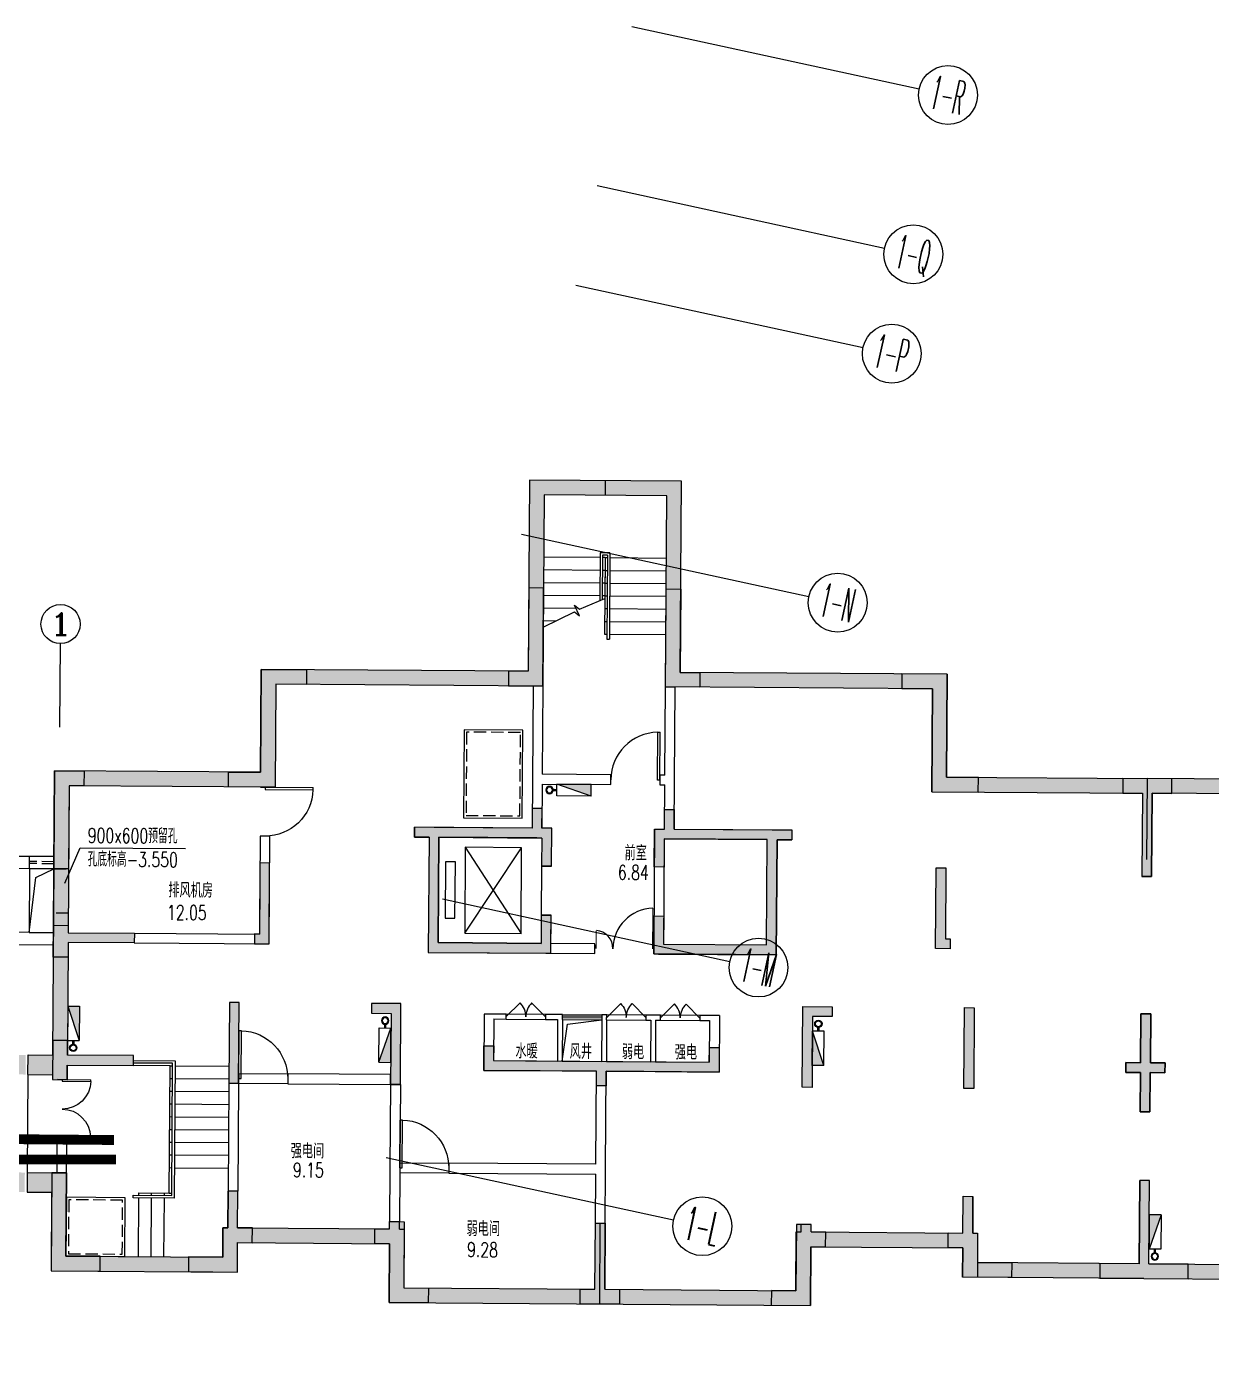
# Model space of a CAD drawing. Extents: x 791398 to 2325386, y -987887 to -518217.
# Drawn here: x 1660049 to 1684233, y -775557 to -748598 of the extents above; entities that cross this region are included whole.
import ezdxf
from ezdxf.enums import TextEntityAlignment as Align

# ---------------------------------------------------------------- set-up
doc = ezdxf.new("R2010")
doc.units = 0
doc.header["$LTSCALE"] = 1000
doc.header["$MEASUREMENT"] = 0
for name, pattern in [('BORDER', [1.75, 0.5, -0.25, 0.5, -0.25, 0, -0.25]), ('DASH', [0.35, 0.25, -0.1]), ('DASHEDX2', [1.5, 1, -0.5])]:
    doc.linetypes.add(name, pattern=pattern)
for name, color, linetype in [('AXIS', 3, 'Continuous'), ('AXIS_TEXT', 7, 'Continuous'), ('JPS-X', 1, 'BORDER'), ('JPS-XHS', 7, 'Continuous'), ('LVTRY', 6, 'Continuous'), ('PUB_DIM', 3, 'Continuous'), ('solid', 253, 'Continuous'), ('SPACE', 7, 'Continuous'), ('STAIR', 9, 'Continuous'), ('TEXT', 7, 'Continuous'), ('WALL', 8, 'Continuous'), ('wall-jg', 1, 'Continuous'), ('WINDOW', 8, 'Continuous')]:
    doc.layers.add(name, color=color, linetype=linetype)
doc.layers.add('RD-line', color=2, linetype='Continuous', lineweight=0)
doc.styles.add('_TCH_AXIS', font='COMPLEX', dxfattribs={"bigfont": 'GBCBIG'})
doc.styles.add('_TCH_SPACE', font='SIMPLEX', dxfattribs={"bigfont": 'GBCBIG'})
doc.styles.add('COMPLEX', font='COMPLEX')
doc.styles.add('TEXT', font='tjromans.shx', dxfattribs={"width": 0.8, "height": 400, "bigfont": 'tjhztxt.shx'})

# ---------------------------------------------------------------- blocks, each defined once
blk = doc.blocks.new('FF')
at = {"linetype": 'Continuous'}
for radius in [75, 60]:
    blk.add_circle((0, 0), radius, dxfattribs=at)
blk = doc.blocks.new('DXHS')
at = {"layer": 'JPS-XHS'}
blk.add_hatch(color=256, dxfattribs=at).paths.add_polyline_path([(-350, 240), (-350, 0), (350, 0)])
at = {"layer": 'JPS-XHS', "linetype": 'Continuous'}
for p, q in [((-350, 240), (-350, 0)), ((-350, 240), (350, 240)), ((-350, 0), (350, 0)), ((350, 240), (350, 0))]:
    blk.add_line(p, q, dxfattribs=at)
at = {"layer": 'JPS-XHS'}
blk.add_line((-350, 240), (350, 0), dxfattribs=at)
blk = doc.blocks.new('_AXISO')
blk.add_circle((0, 0), 0.5)
at = {"layer": 'AXIS_TEXT', "style": 'COMPLEX', "width": 1.041667}
blk.add_attdef('A', text='', height=0.56, dxfattribs=at).set_placement((-0.25, -0.28), (0.25, -0.28), align=Align.FIT)
blk = doc.blocks.new('$DorLib2D$00000001')
for p, q in [((0.45, 0.975), (0.5, 0.975)), ((0.45, 0), (0.45, 0.975)), ((0.5, 0), (0.5, 0.975)), ((0.5, 0), (0.45, 0))]:
    blk.add_line(p, q)
at = {"lineweight": 13}
blk.add_arc((0.475, 0), 0.975, 91.4693, 180, dxfattribs=at)
blk = doc.blocks.new('$DorLib2D$00000116')
at = {"color": 0}
for p, q in [((-0.5, 0), (-0.146, 0.354)), ((0.5, 0), (0.146, 0.354))]:
    blk.add_line(p, q, dxfattribs=at)
for centre, start, end in [((-0.5, 0), 0, 45), ((0.5, 0), 135, 180)]:
    blk.add_arc(centre, 0.5, start, end, dxfattribs=at)
blk = doc.blocks.new('$WINLIB2D$00000001')
for p, q in [((-0.5, 0.5), (0.5, 0.5)), ((-0.5, 0.5), (-0.5, -0.5)), ((0.5, -0.5), (0.5, 0.5)), ((0.5, 0.167), (-0.5, 0.167)), ((0.5, -0.167), (-0.5, -0.167)), ((-0.5, -0.5), (0.5, -0.5))]:
    blk.add_line(p, q)
blk = doc.blocks.new('$DorLib2D$00000025')
at = {"const_width": 0.02}
for points in [[(0.481, -0.001), (0.481, 0.691)], [(-0.481, 0.001), (-0.481, 0.308)]]:
    blk.add_lwpolyline(points, dxfattribs=at)
at = {"lineweight": 13}
for centre, radius, start, end in [((0.505, -0.002), 0.699, 91.9397, 179.7238), ((-0.501, 0.003), 0.307, 359.7899, 85.7508)]:
    blk.add_arc(centre, radius, start, end, dxfattribs=at)
blk = doc.blocks.new('$DorLib2D$00000002')
for p, q in [((-0.5, 0), (-0.5, 0.4875)), ((-0.475, 0.4875), (-0.5, 0.4875)), ((-0.475, 0), (-0.475, 0.4875)), ((0.475, 0), (0.475, 0.4875)), ((0.475, 0.4875), (0.5, 0.4875)), ((0.5, 0), (0.5, 0.4875)), ((-0.5, 0), (-0.475, 0)), ((0.5, 0), (0.475, 0))]:
    blk.add_line(p, q)
at = {"lineweight": 13}
for centre, start, end in [((-0.4875, 0), 0, 88.53072), ((0.4875, 0), 91.46928, 180)]:
    blk.add_arc(centre, 0.4875, start, end, dxfattribs=at)

msp = doc.modelspace()

# ---------------------------------------------------------------- hatches: boundary and pattern name
at = {"layer": 'solid'}
h = msp.add_hatch(color=256, dxfattribs=at)
h.paths.add_polyline_path([(1664173, -764114), (1664175, -763814), (1661225, -763793), (1661223, -764093)])
h.paths.add_polyline_path([(1669887, -762054), (1669889, -761754), (1665765, -761725), (1665762, -762025)])
h.paths.add_polyline_path([(1670317, -757857), (1670301, -760057), (1670601, -760059), (1670615, -758159), (1671865, -758168), (1671867, -757868)])
h = msp.add_hatch(color=256, dxfattribs=at)
h.paths.add_polyline_path([(1673115, -758177), (1673101, -760076), (1673401, -760079), (1673417, -757879), (1671867, -757868), (1671865, -758168)])
h.paths.add_polyline_path([(1673789, -761781), (1673787, -762081), (1677912, -762110), (1677914, -761810)])
h.paths.add_polyline_path([(1682422, -764242), (1682424, -763942), (1679474, -763921), (1679472, -764221)])
h = msp.add_hatch(color=256, dxfattribs=at)
h.paths.add_polyline_path([(1683424, -763949), (1683422, -764249), (1686372, -764270), (1686374, -763970)])
h.paths.add_polyline_path([(1692087, -762210), (1692089, -761910), (1687964, -761881), (1687962, -762181)])
h.paths.add_polyline_path([(1694064, -758324), (1694066, -758024), (1692516, -758013), (1692501, -760213), (1692801, -760215), (1692814, -758315)])
for points in [[(1669889, -761754), (1669887, -762054), (1670587, -762059), (1670600, -760259), (1670601, -760059), (1670301, -760057), (1670289, -761757)], [(1673789, -761781), (1673787, -762081), (1673087, -762076), (1673100, -760276), (1673101, -760076), (1673401, -760079), (1673389, -761779)], [(1664175, -763814), (1664825, -763818), (1664840, -761718), (1665765, -761725), (1665762, -762025), (1665137, -762020), (1665123, -764120), (1664173, -764114)], [(1679474, -763921), (1678824, -763917), (1678839, -761817), (1677914, -761810), (1677912, -762110), (1678537, -762115), (1678522, -764215), (1679472, -764221)], [(1661223, -764093), (1660923, -764091), (1660911, -765791), (1660611, -765789), (1660625, -763789), (1661225, -763793)], [(1682422, -764242), (1682822, -764245), (1682810, -765945), (1683010, -765946), (1683022, -764247), (1683422, -764249), (1683424, -763949), (1682424, -763942)], [(1665000, -767320), (1665012, -765670), (1664812, -765668), (1664802, -767118), (1664702, -767117), (1664700, -767317)], [(1678900, -767418), (1678901, -767218), (1678801, -767217), (1678811, -765767), (1678611, -765765), (1678600, -767415)], [(1660898, -767591), (1660598, -767589), (1660603, -766939), (1660903, -766941), (1660902, -767091), (1662252, -767100), (1662250, -767300), (1660900, -767291)], [(1664392, -768515), (1664192, -768514), (1664180, -770164), (1664380, -770165)], [(1667692, -768539), (1667092, -768534), (1667090, -768734), (1667490, -768737), (1667480, -770187), (1667680, -770189)], [(1676490, -768801), (1676491, -768601), (1675891, -768596), (1675880, -770246), (1676080, -770248), (1676090, -768798)], [(1679180, -770270), (1679380, -770271), (1679391, -768621), (1679191, -768620)], [(1682990, -768746), (1682790, -768745), (1682783, -769745), (1682483, -769743), (1682482, -769943), (1682782, -769945), (1682776, -770745), (1682976, -770746), (1682982, -769946), (1683282, -769948), (1683283, -769748), (1682983, -769746)], [(1682983, -769746), (1682988, -769046), (1682788, -769045), (1682783, -769745), (1682483, -769743), (1682482, -769943), (1682782, -769945), (1682777, -770695), (1682977, -770696), (1682982, -769946), (1683282, -769948), (1683283, -769748)], [(1660580, -770089), (1660880, -770091), (1660883, -769791), (1662233, -769800), (1662234, -769600), (1660884, -769591), (1660886, -769291), (1660586, -769289)], [(1669583, -769702), (1669586, -769402), (1669386, -769401), (1669382, -769901), (1671682, -769917), (1671680, -770217), (1671880, -770218), (1671882, -769918), (1674182, -769934), (1674185, -769434), (1673985, -769433), (1673983, -769733)], [(1661555, -773695), (1660855, -773691), (1660867, -771991), (1660567, -771988), (1660553, -773988), (1661553, -773995)], [(1664357, -773415), (1664657, -773417), (1664659, -773117), (1664359, -773115), (1664365, -772365), (1664165, -772364), (1664159, -773114), (1664059, -773113), (1664055, -773713), (1663355, -773708), (1663353, -774008), (1664353, -774015)], [(1681952, -774139), (1683752, -774152), (1683755, -773852), (1682955, -773846), (1682967, -772146), (1682767, -772145), (1682755, -773845), (1681955, -773839)], [(1679157, -773519), (1678857, -773517), (1678859, -773217), (1679159, -773220), (1679164, -772470), (1679364, -772471), (1679359, -773221), (1679459, -773222), (1679455, -773822), (1680155, -773827), (1680153, -774127), (1679153, -774119)], [(1667457, -773437), (1667157, -773435), (1667159, -773135), (1667459, -773137), (1667460, -772987), (1667760, -772989), (1667751, -774339), (1668251, -774343), (1668249, -774643), (1667449, -774637)], [(1671351, -774365), (1671651, -774367), (1671660, -773017), (1671860, -773018), (1671851, -774368), (1672151, -774370), (1672148, -774670), (1671348, -774665)], [(1675760, -773046), (1675751, -774396), (1675251, -774392), (1675248, -774692), (1676048, -774698), (1676057, -773498), (1676357, -773500), (1676359, -773200), (1676059, -773198), (1676060, -773048)]]:
    msp.add_hatch(color=256, dxfattribs=at).paths.add_polyline_path(points)
h = msp.add_hatch(color=256, dxfattribs=at)
h.paths.add_polyline_path([(1670565, -765159), (1670561, -765734), (1670761, -765735), (1670767, -764960), (1670567, -764959), (1670570, -764559), (1670370, -764557), (1670367, -764957), (1667967, -764940), (1667966, -765140), (1668266, -765143), (1668249, -767492), (1670749, -767510), (1670754, -766735), (1670554, -766734), (1670550, -767309), (1668450, -767294), (1668466, -765144)])
h.paths.add_polyline_path([(1673267, -764978), (1673270, -764578), (1673070, -764576), (1673067, -764976), (1672867, -764975), (1672861, -765750), (1673061, -765751), (1673065, -765176), (1675165, -765191), (1675150, -767341), (1673050, -767326), (1673054, -766751), (1672854, -766750), (1672849, -767525), (1675349, -767543), (1675365, -765193), (1675665, -765195), (1675667, -764995)])
h = msp.add_hatch(color=256, dxfattribs=at)
h.paths.add_polyline_path([(1660586, -769289), (1660886, -769291), (1660898, -767591), (1660598, -767589)])
h.paths.add_polyline_path([(1660603, -766939), (1660903, -766941), (1660911, -765791), (1660611, -765789)])
h = msp.add_hatch(color=256, dxfattribs=at)
h.paths.add_polyline_path([(1660014, -772385), (1660017, -771985), (1659344, -771980), (1659341, -772380)])
h.paths.add_polyline_path([(1660064, -772385), (1660564, -772388), (1660567, -771988), (1660067, -771985)])
h.paths.add_polyline_path([(1660084, -769585), (1660081, -769985), (1660581, -769989), (1660584, -769589)])
h.paths.add_polyline_path([(1659361, -769580), (1659358, -769980), (1660031, -769985), (1660034, -769585)])
h = msp.add_hatch(color=256, dxfattribs=at)
h.paths.add_polyline_path([(1663353, -774008), (1663355, -773708), (1661555, -773695), (1661553, -773995)])
h.paths.add_polyline_path([(1667157, -773435), (1667159, -773135), (1664659, -773117), (1664657, -773417)])
h.paths.add_polyline_path([(1668251, -774343), (1668249, -774643), (1671348, -774665), (1671351, -774365)])
h = msp.add_hatch(color=256, dxfattribs=at)
h.paths.add_polyline_path([(1675248, -774692), (1675251, -774392), (1672151, -774370), (1672148, -774670)])
h.paths.add_polyline_path([(1676359, -773200), (1676357, -773500), (1678857, -773517), (1678859, -773217)])
h.paths.add_polyline_path([(1680155, -773827), (1680153, -774127), (1681952, -774139), (1681955, -773839)])
h = msp.add_hatch(color=256, dxfattribs=at)
h.paths.add_polyline_path([(1685552, -774165), (1685554, -773865), (1683755, -773852), (1683752, -774152)])
h.paths.add_polyline_path([(1689357, -773591), (1689359, -773291), (1686859, -773274), (1686857, -773574)])
h.paths.add_polyline_path([(1693548, -774821), (1693550, -774521), (1690450, -774499), (1690448, -774799)])

# ---------------------------------------------------------------- linework, layer by layer
at = {"layer": 'AXIS'}
for p, q in [((1672403, -748598), (1678266, -749870)), ((1671697, -751847), (1677561, -753120)), ((1671257, -753875), (1677121, -755148)), ((1670154, -758957), (1676017, -760230)), ((1660731, -762900), (1660743, -761193)), ((1668537, -766403), (1674401, -767676)), ((1667392, -771680), (1673255, -772953))]:
    msp.add_line(p, q, dxfattribs=at)
at = {"layer": 'JPS-X', "const_width": 50}
for points in [[(1670797, -764180), (1670872, -764181)], [(1667369, -768961), (1667368, -769036)], [(1676208, -769024), (1676208, -769099)], [(1661006, -769366), (1661006, -769291)], [(1683076, -773622), (1683077, -773547)]]:
    msp.add_lwpolyline(points, dxfattribs=at)
at = {"layer": 'LVTRY'}
msp.add_lwpolyline([(1670983, -769712), (1671087, -768956), (1671789, -768867)], dxfattribs=at)
at = {"layer": 'PUB_DIM'}
msp.add_lwpolyline([(1660836, -766077), (1661148, -765356), (1663298, -765371)], dxfattribs=at)
at = {"layer": 'RD-line', "linetype": 'DASHEDX2', "const_width": 200}
msp.add_lwpolyline([(1595304, -767022), (1634379, -775438), (1636291, -766833), (1658456, -771719), (1661878, -771719)], dxfattribs=at)
at = {"layer": 'RD-line', "color": 2, "const_width": 200}
msp.add_lwpolyline([(1658546, -771294), (1661836, -771322)], dxfattribs=at)
at = {"layer": 'solid'}
for p, q in [((1671865, -758168), (1671867, -757868)), ((1682913, -765596), (1682924, -763946)), ((1671748, -774667), (1671760, -773017)), ((1679455, -773822), (1679453, -774122))]:
    msp.add_line(p, q, dxfattribs=at)
at = {"layer": 'STAIR'}
for p, q in [((1671756, -759437), (1670606, -759429)), ((1671757, -759337), (1671750, -760315)), ((1671957, -759338), (1671757, -759337)), ((1671806, -759387), (1671800, -760293)), ((1671906, -759388), (1671806, -759387)), ((1671856, -759438), (1671806, -759437)), ((1671856, -759438), (1671845, -760998)), ((1671856, -759438), (1671850, -760271)), ((1671856, -759438), (1671906, -759438)), ((1671906, -759388), (1671894, -761098)), ((1671957, -759338), (1671944, -761098)), ((1671956, -759438), (1673106, -759447)), ((1671754, -759697), (1670604, -759689)), ((1671854, -759698), (1671804, -759697)), ((1671854, -759698), (1671904, -759698)), ((1671954, -759698), (1673104, -759707)), ((1671752, -759957), (1670602, -759949)), ((1671852, -759958), (1671802, -759957)), ((1671852, -759958), (1671902, -759958)), ((1671952, -759958), (1673102, -759966)), ((1671750, -760217), (1670600, -760209)), ((1671850, -760218), (1671800, -760217)), ((1671850, -760218), (1671900, -760218)), ((1671950, -760218), (1673100, -760226)), ((1671262, -760474), (1670599, -760469)), ((1671232, -760410), (1671338, -760492)), ((1671336, -760627), (1671232, -760410)), ((1671338, -760492), (1671850, -760271)), ((1671848, -760478), (1671898, -760478)), ((1671948, -760478), (1673098, -760486)), ((1670596, -760855), (1671230, -760545)), ((1670850, -760731), (1670597, -760729)), ((1671230, -760545), (1671336, -760627)), ((1671847, -760738), (1671897, -760738)), ((1671947, -760738), (1673097, -760746)), ((1671845, -760998), (1671895, -760998)), ((1671945, -760998), (1673095, -761006)), ((1671894, -761098), (1671944, -761098)), ((1668992, -767098), (1670154, -765356)), ((1669004, -765348), (1670142, -767106)), ((1670561, -765734), (1670554, -766734)), ((1669839, -768854), (1670639, -768859)), ((1670640, -768759), (1669840, -768754)), ((1671889, -768868), (1672689, -768874)), ((1672690, -768774), (1671890, -768768)), ((1672989, -768876), (1673789, -768882)), ((1673790, -768782), (1672990, -768776)), ((1662983, -769805), (1663033, -769806)), ((1663083, -769806), (1664183, -769814)), ((1664381, -769965), (1665381, -769972)), ((1660081, -769985), (1660067, -771985)), ((1662981, -770065), (1663031, -770066)), ((1663081, -770066), (1664181, -770074)), ((1665380, -770172), (1664380, -770165)), ((1662979, -770325), (1663029, -770326)), ((1663079, -770326), (1664179, -770334)), ((1662977, -770585), (1663027, -770586)), ((1663077, -770586), (1664177, -770594)), ((1662975, -770845), (1663025, -770846)), ((1663075, -770846), (1664175, -770854)), ((1662973, -771105), (1663023, -771106)), ((1663073, -771106), (1664173, -771114)), ((1662972, -771365), (1663022, -771366)), ((1663072, -771366), (1664172, -771374)), ((1662970, -771625), (1663020, -771626)), ((1663070, -771626), (1664170, -771634)), ((1667669, -771789), (1668669, -771796)), ((1662968, -771885), (1663018, -771886)), ((1663068, -771886), (1664168, -771894)), ((1668667, -771996), (1667667, -771988)), ((1662964, -772405), (1663014, -772406))]:
    msp.add_line(p, q, dxfattribs=at)
for points in [[(1670181, -762956), (1668981, -762948), (1668968, -764747), (1670168, -764756)], [(1670142, -767106), (1670154, -765356), (1669004, -765348), (1668992, -767098)], [(1668794, -766796), (1668802, -765646), (1668602, -765645), (1668594, -766795)], [(1660864, -772491), (1660855, -773691), (1662055, -773699), (1662064, -772499)]]:
    msp.add_lwpolyline(points, close=True, dxfattribs=at)
at = {"layer": 'STAIR', "linetype": 'DASH'}
for points in [[(1670131, -763006), (1669031, -762998), (1669019, -764698), (1670119, -764706)], [(1660611, -765789), (1660911, -765791), (1660904, -766691), (1660604, -766689)], [(1660913, -772541), (1660905, -773641), (1662005, -773649), (1662013, -772549)]]:
    msp.add_lwpolyline(points, close=True, dxfattribs=at)
at = {"layer": 'STAIR'}
for points in [[(1660102, -767085), (1660241, -765965), (1660611, -765789)], [(1662233, -769700), (1663083, -769706), (1663064, -772506), (1662224, -772500), (1662224, -772450), (1663014, -772456), (1663033, -769756), (1662233, -769750)], [(1662344, -772401), (1662964, -772405), (1662983, -769805), (1662233, -769800)], [(1662335, -773701), (1662344, -772501)], [(1662344, -772451), (1662344, -772401)], [(1662595, -773703), (1662604, -772503)], [(1662604, -772453), (1662604, -772403)], [(1662855, -773705), (1662864, -772505)], [(1662864, -772455), (1662864, -772405)]]:
    msp.add_lwpolyline(points, dxfattribs=at)
at = {"layer": 'WALL'}
for p, q in [((1670387, -762057), (1670374, -763957)), ((1670587, -762059), (1670387, -762057)), ((1670587, -762059), (1670575, -763859)), ((1673075, -763876), (1673087, -762076)), ((1673087, -762076), (1673287, -762078)), ((1673274, -763978), (1673287, -762078)), ((1670374, -763957), (1670367, -764957)), ((1671975, -763869), (1670575, -763859)), ((1671973, -764069), (1671975, -763869)), ((1672975, -763876), (1672973, -764076)), ((1673075, -763876), (1672975, -763876)), ((1673267, -764978), (1673274, -763978)), ((1664823, -764118), (1665023, -764120)), ((1670573, -764059), (1670567, -764959)), ((1670573, -764059), (1671973, -764069)), ((1672973, -764076), (1673073, -764076)), ((1673067, -764976), (1673073, -764076)), ((1667966, -765140), (1667967, -764940)), ((1668367, -764943), (1667967, -764940)), ((1670367, -764957), (1668367, -764943)), ((1670767, -764960), (1670567, -764959)), ((1670761, -765735), (1670767, -764960)), ((1672867, -764975), (1672850, -767325)), ((1672867, -764975), (1673067, -764976)), ((1673267, -764978), (1675267, -764992)), ((1675267, -764992), (1675667, -764995)), ((1675667, -764995), (1675665, -765195)), ((1664816, -765118), (1664802, -767118)), ((1665016, -765120), (1664816, -765118)), ((1665000, -767320), (1665016, -765120)), ((1668266, -765143), (1667966, -765140)), ((1668266, -765143), (1668249, -767492)), ((1668466, -765144), (1668450, -767294)), ((1670465, -765158), (1668466, -765144)), ((1670565, -765159), (1670465, -765158)), ((1670565, -765159), (1670561, -765734)), ((1673065, -765176), (1673050, -767326)), ((1673065, -765176), (1673165, -765177)), ((1673165, -765177), (1675165, -765191)), ((1675150, -767341), (1675165, -765191)), ((1675349, -767543), (1675365, -765193)), ((1675365, -765193), (1675665, -765195)), ((1670561, -765734), (1670761, -765735)), ((1670554, -766734), (1670550, -767309)), ((1670754, -766735), (1670554, -766734)), ((1670750, -767310), (1670754, -766735)), ((1662252, -767100), (1662250, -767300)), ((1662252, -767100), (1664802, -767118)), ((1662250, -767300), (1665000, -767320)), ((1668249, -767492), (1670649, -767509)), ((1668450, -767294), (1670550, -767309)), ((1670649, -767509), (1671649, -767516)), ((1671650, -767316), (1670750, -767310)), ((1671649, -767516), (1671650, -767316)), ((1672850, -767325), (1672849, -767525)), ((1672849, -767525), (1672949, -767526)), ((1672949, -767526), (1675349, -767543)), ((1673050, -767326), (1675150, -767341)), ((1669390, -768751), (1669382, -769901)), ((1669840, -768754), (1669390, -768751)), ((1669589, -768852), (1669583, -769702)), ((1669589, -768852), (1669839, -768854)), ((1669839, -768854), (1669840, -768754)), ((1670640, -768759), (1670639, -768859)), ((1670639, -768859), (1670889, -768861)), ((1670990, -768762), (1670640, -768759)), ((1670889, -768861), (1670883, -769711)), ((1670989, -768862), (1670983, -769712)), ((1670989, -768862), (1670990, -768762)), ((1671789, -768867), (1671783, -769717)), ((1671790, -768767), (1671789, -768867)), ((1671890, -768768), (1671790, -768767)), ((1671889, -768868), (1671883, -769718)), ((1671889, -768868), (1671890, -768768)), ((1672690, -768774), (1672689, -768874)), ((1672689, -768874), (1672789, -768875)), ((1672890, -768775), (1672690, -768774)), ((1672789, -768875), (1672783, -769724)), ((1672889, -768875), (1672883, -769725)), ((1672889, -768875), (1672989, -768876)), ((1672990, -768776), (1672890, -768775)), ((1672989, -768876), (1672990, -768776)), ((1673790, -768782), (1673789, -768882)), ((1673789, -768882), (1673989, -768883)), ((1674190, -768784), (1673790, -768782)), ((1673989, -768883), (1673983, -769733)), ((1674190, -768784), (1674182, -769934)), ((1664381, -769965), (1664380, -770165)), ((1669382, -769901), (1670982, -769912)), ((1669583, -769702), (1670883, -769711)), ((1670982, -769912), (1671682, -769917)), ((1670983, -769712), (1671783, -769717)), ((1671669, -771817), (1671682, -769917)), ((1671783, -769717), (1671783, -769717)), ((1671868, -771918), (1671882, -769918)), ((1671882, -769918), (1672882, -769925)), ((1671882, -769918), (1671882, -769918)), ((1671883, -769718), (1672783, -769724)), ((1672882, -769925), (1674182, -769934)), ((1672883, -769725), (1673983, -769733)), ((1660880, -770091), (1660680, -770089)), ((1664180, -770164), (1664165, -772364)), ((1664380, -770165), (1664180, -770164)), ((1664380, -770165), (1664365, -772365)), ((1665381, -769972), (1665380, -770172)), ((1665380, -770172), (1667480, -770187)), ((1667481, -769987), (1665381, -769972)), ((1667480, -770187), (1667468, -771887)), ((1667480, -770187), (1667481, -769987)), ((1667680, -770189), (1667480, -770187)), ((1667680, -770189), (1667669, -771789)), ((1660672, -771289), (1660667, -771989)), ((1660872, -771291), (1660672, -771289)), ((1660867, -771991), (1660872, -771291)), ((1667669, -771789), (1667667, -771988)), ((1668669, -771796), (1668667, -771996)), ((1671669, -771817), (1668669, -771796)), ((1660667, -771989), (1660867, -771991)), ((1667468, -771887), (1667460, -772987)), ((1667667, -771988), (1667660, -772988)), ((1668667, -771996), (1671667, -772017)), ((1671660, -773017), (1671667, -772017)), ((1671860, -773018), (1671868, -771918)), ((1664365, -772365), (1664165, -772364)), ((1667660, -772988), (1667460, -772987)), ((1671660, -773017), (1671860, -773018))]:
    msp.add_line(p, q, dxfattribs=at)
msp.add_lwpolyline([(1660613, -765539), (1659863, -765533), (1659850, -767333), (1660600, -767339)], dxfattribs=at)
msp.add_lwpolyline([(1660602, -767089), (1660611, -765789), (1660111, -765785), (1660102, -767085)], close=True, dxfattribs=at)
at = {"layer": 'wall-jg'}
for p, q in [((1670317, -757857), (1670289, -761757)), ((1673417, -757879), (1670317, -757857)), ((1673389, -761779), (1673417, -757879)), ((1670615, -758159), (1670587, -762059)), ((1673115, -758177), (1670615, -758159)), ((1673087, -762076), (1673115, -758177)), ((1670600, -760259), (1670600, -760259)), ((1673100, -760276), (1673100, -760276)), ((1664840, -761718), (1664825, -763818)), ((1670289, -761757), (1664840, -761718)), ((1678839, -761817), (1673389, -761779)), ((1678839, -761817), (1678824, -763917)), ((1665137, -762020), (1665123, -764120)), ((1670587, -762059), (1665137, -762020)), ((1678537, -762115), (1673087, -762076)), ((1678522, -764215), (1678537, -762115)), ((1660625, -763789), (1660584, -769589)), ((1664825, -763818), (1660625, -763789)), ((1678824, -763917), (1682924, -763946)), ((1687024, -763975), (1682924, -763946)), ((1660923, -764091), (1660902, -767091)), ((1665123, -764120), (1660923, -764091)), ((1678522, -764215), (1682822, -764245)), ((1682822, -764245), (1682810, -765945)), ((1683022, -764247), (1683010, -765946)), ((1687322, -764277), (1683022, -764247)), ((1670761, -765735), (1670561, -765734)), ((1683010, -765946), (1682810, -765945)), ((1660902, -767091), (1662252, -767100)), ((1662252, -767100), (1662250, -767300)), ((1660900, -767291), (1660884, -769591)), ((1662250, -767300), (1660900, -767291)), ((1660081, -769985), (1660084, -769585)), ((1660084, -769585), (1660584, -769589)), ((1662234, -769600), (1660884, -769591)), ((1662233, -769800), (1662234, -769600)), ((1660883, -769791), (1660880, -770091)), ((1660883, -769791), (1662233, -769800)), ((1660081, -769985), (1660581, -769989)), ((1660581, -769989), (1660580, -770089)), ((1660580, -770089), (1660880, -770091)), ((1660067, -771985), (1660064, -772385)), ((1660067, -771985), (1660567, -771988)), ((1660567, -771988), (1660867, -771991)), ((1660867, -771991), (1660855, -773691)), ((1660064, -772385), (1660564, -772388)), ((1660564, -772388), (1660553, -773988)), ((1664159, -773114), (1664165, -772364)), ((1664365, -772365), (1664165, -772364)), ((1664359, -773115), (1664365, -772365)), ((1682755, -773845), (1682767, -772145)), ((1682967, -772146), (1682767, -772145)), ((1682955, -773846), (1682967, -772146)), ((1679159, -773220), (1679164, -772470)), ((1679164, -772470), (1679364, -772471)), ((1679359, -773221), (1679364, -772471)), ((1664055, -773713), (1664059, -773113)), ((1664059, -773113), (1664159, -773114)), ((1664359, -773115), (1667459, -773137)), ((1667459, -773137), (1667460, -772987)), ((1667460, -772987), (1667660, -772988)), ((1667659, -773138), (1667660, -772988)), ((1667659, -773138), (1667759, -773139)), ((1667759, -773139), (1667751, -774339)), ((1671651, -774367), (1671660, -773017)), ((1671660, -773017), (1671860, -773018)), ((1671851, -774368), (1671860, -773018)), ((1675751, -774396), (1675759, -773196)), ((1675759, -773196), (1675859, -773196)), ((1675859, -773196), (1675860, -773046)), ((1676060, -773048), (1675860, -773046)), ((1676059, -773198), (1676060, -773048)), ((1676059, -773198), (1679159, -773220)), ((1664353, -774015), (1664357, -773415)), ((1664357, -773415), (1667457, -773437)), ((1667457, -773437), (1667449, -774637)), ((1679359, -773221), (1679459, -773222)), ((1679459, -773222), (1679455, -773822)), ((1660855, -773691), (1664055, -773713)), ((1676057, -773498), (1676048, -774698)), ((1676057, -773498), (1679157, -773519)), ((1679157, -773519), (1679153, -774119)), ((1660553, -773988), (1664353, -774015)), ((1682755, -773845), (1679455, -773822)), ((1682955, -773846), (1686254, -773870)), ((1682852, -774146), (1679153, -774119)), ((1682852, -774146), (1686552, -774172)), ((1667751, -774339), (1671651, -774367)), ((1671851, -774368), (1675751, -774396)), ((1667449, -774637), (1676048, -774698))]:
    msp.add_line(p, q, dxfattribs=at)
for points in [[(1669889, -761754), (1669887, -762054), (1670587, -762059), (1670600, -760259), (1670601, -760059), (1670301, -760057), (1670289, -761757), (1669889, -761754)], [(1673789, -761781), (1673787, -762081), (1673087, -762076), (1673100, -760276), (1673101, -760076), (1673401, -760079), (1673389, -761779), (1673789, -761781)], [(1664175, -763814), (1664825, -763818), (1664840, -761718), (1665765, -761725), (1665762, -762025), (1665137, -762020), (1665123, -764120), (1664173, -764114), (1664175, -763814)], [(1679474, -763921), (1678824, -763917), (1678839, -761817), (1677914, -761810), (1677912, -762110), (1678537, -762115), (1678522, -764215), (1679472, -764221), (1679474, -763921)], [(1670761, -765735), (1670767, -764960), (1670567, -764959), (1670570, -764559), (1670370, -764557), (1670367, -764957), (1667967, -764940), (1667966, -765140), (1668266, -765143), (1668249, -767492), (1670749, -767510), (1670754, -766735), (1670554, -766734), (1670550, -767309), (1668450, -767294), (1668466, -765144), (1670565, -765159), (1670561, -765734)], [(1673061, -765751), (1672861, -765750), (1672867, -764975), (1673067, -764976), (1673070, -764576), (1673270, -764578), (1673267, -764978), (1675667, -764995), (1675665, -765195), (1675365, -765193), (1675349, -767543), (1672849, -767525), (1672854, -766750), (1673054, -766751), (1673050, -767326), (1675150, -767341), (1675165, -765191), (1673065, -765176), (1673061, -765751)], [(1664702, -767117), (1664700, -767317), (1665000, -767320), (1665012, -765670), (1664812, -765668), (1664802, -767118), (1664702, -767117)], [(1678901, -767218), (1678900, -767418), (1678600, -767415), (1678611, -765765), (1678811, -765767), (1678801, -767217), (1678901, -767218)], [(1664180, -770164), (1664380, -770165), (1664392, -768515), (1664192, -768514), (1664180, -770164)], [(1679380, -770271), (1679180, -770270), (1679191, -768620), (1679391, -768621), (1679380, -770271)], [(1674185, -769434), (1674182, -769934), (1671882, -769918), (1671880, -770218), (1671680, -770217), (1671682, -769917), (1669382, -769901), (1669386, -769401), (1669586, -769402), (1669583, -769702), (1673983, -769733), (1673985, -769433), (1674185, -769434)], [(1664357, -773415), (1664657, -773417), (1664659, -773117), (1664359, -773115), (1664365, -772365), (1664165, -772364), (1664159, -773114), (1664059, -773113), (1664055, -773713), (1663355, -773708), (1663353, -774008), (1664353, -774015), (1664357, -773415)], [(1681952, -774139), (1683752, -774152), (1683755, -773852), (1682955, -773846), (1682967, -772146), (1682767, -772145), (1682755, -773845), (1681955, -773839), (1681952, -774139), (1681952, -774139)], [(1679157, -773519), (1678857, -773517), (1678859, -773217), (1679159, -773220), (1679164, -772470), (1679364, -772471), (1679359, -773221), (1679459, -773222), (1679455, -773822), (1680155, -773827), (1680153, -774127), (1679153, -774119), (1679157, -773519)], [(1667457, -773437), (1667157, -773435), (1667159, -773135), (1667459, -773137), (1667460, -772987), (1667760, -772989), (1667751, -774339), (1668251, -774343), (1668249, -774643), (1667449, -774637), (1667457, -773437)], [(1671351, -774365), (1671651, -774367), (1671660, -773017), (1671860, -773018), (1671851, -774368), (1672151, -774370), (1672148, -774670), (1671348, -774665), (1671351, -774365)], [(1675760, -773046), (1675751, -774396), (1675251, -774392), (1675248, -774692), (1676048, -774698), (1676057, -773498), (1676357, -773500), (1676359, -773200), (1676059, -773198), (1676060, -773048), (1675760, -773046), (1675760, -773046)]]:
    msp.add_lwpolyline(points, dxfattribs=at)
for points in [[(1661223, -764093), (1660923, -764091), (1660911, -765791), (1660611, -765789), (1660625, -763789), (1661225, -763793)], [(1682422, -764242), (1682822, -764245), (1682810, -765945), (1683010, -765946), (1683022, -764247), (1683422, -764249), (1683424, -763949), (1682424, -763942)], [(1660898, -767591), (1660598, -767589), (1660603, -766939), (1660903, -766941), (1660902, -767091), (1662252, -767100), (1662250, -767300), (1660900, -767291)], [(1667092, -768534), (1667090, -768734), (1667490, -768737), (1667480, -770187), (1667680, -770189), (1667692, -768539)], [(1676491, -768601), (1676490, -768801), (1676090, -768798), (1676080, -770248), (1675880, -770246), (1675891, -768596)], [(1682783, -769745), (1682790, -768745), (1682990, -768746), (1682983, -769746), (1683283, -769748), (1683282, -769948), (1682982, -769946), (1682976, -770746), (1682776, -770745), (1682782, -769945), (1682482, -769943), (1682483, -769743)], [(1682990, -768746), (1682790, -768745), (1682783, -769745), (1682483, -769743), (1682482, -769943), (1682782, -769945), (1682776, -770745), (1682976, -770746), (1682982, -769946), (1683282, -769948), (1683283, -769748), (1682983, -769746)], [(1660580, -770089), (1660880, -770091), (1660883, -769791), (1662233, -769800), (1662234, -769600), (1660884, -769591), (1660886, -769291), (1660586, -769289)], [(1661555, -773695), (1660855, -773691), (1660867, -771991), (1660567, -771988), (1660553, -773988), (1661553, -773995)]]:
    msp.add_lwpolyline(points, close=True, dxfattribs=at)
at = {"layer": 'WINDOW', "linetype": 'DASH'}
for p, q in [((1660111, -765785), (1660113, -765535)), ((1660611, -765643), (1660111, -765639)), ((1660610, -765789), (1660612, -765539)), ((1660111, -765785), (1659861, -765783)), ((1660611, -765684), (1660111, -765681)), ((1670761, -765735), (1670561, -765734)), ((1670554, -766734), (1670754, -766735)), ((1660102, -767085), (1659852, -767083))]:
    msp.add_line(p, q, dxfattribs=at)

# ---------------------------------------------------------------- block references
at = {"layer": 'AXIS'}
ref = msp.add_blockref('_AXISO', (1678853, -749998), dxfattribs=dict(at, xscale=1200, yscale=1200, zscale=1200))
ref.add_attrib('A', '1-R', dxfattribs={"layer": 'AXIS_TEXT', "height": 678.8, "rotation": 347.7514, "style": '_TCH_AXIS', "width": 0.355932}).set_placement((1678449, -750257), (1679112, -750401), align=Align.FIT)
ref = msp.add_blockref('_AXISO', (1678147, -753247), dxfattribs=dict(at, xscale=1200, yscale=1200, zscale=1200))
ref.add_attrib('A', '1-Q', dxfattribs={"layer": 'AXIS_TEXT', "height": 678.8, "rotation": 347.7514, "style": '_TCH_AXIS', "width": 0.368421}).set_placement((1677743, -753507), (1678407, -753651), align=Align.FIT)
ref = msp.add_blockref('_AXISO', (1677707, -755275), dxfattribs=dict(at, xscale=1200, yscale=1200, zscale=1200))
ref.add_attrib('A', '1-P', dxfattribs={"layer": 'AXIS_TEXT', "height": 678.8, "rotation": 347.7514, "style": '_TCH_AXIS', "width": 0.362069}).set_placement((1677303, -755534), (1677967, -755678), align=Align.FIT)
ref = msp.add_blockref('_AXISO', (1676604, -760357), dxfattribs=dict(at, xscale=1200, yscale=1200, zscale=1200))
ref.add_attrib('A', '1-N', dxfattribs={"layer": 'AXIS_TEXT', "height": 678.8, "rotation": 347.7514, "style": '_TCH_AXIS', "width": 0.35}).set_placement((1676200, -760617), (1676863, -760761), align=Align.FIT)
ref = msp.add_blockref('_AXISO', (1660746, -760793), dxfattribs=dict(at, xscale=800, yscale=800, zscale=800))
ref.add_attrib('A', '1', dxfattribs={"layer": 'AXIS_TEXT', "height": 453, "style": '_TCH_AXIS', "width": 2.333333}).set_placement((1660520, -761019), (1660972, -761019), align=Align.FIT)
ref = msp.add_blockref('_AXISO', (1674987, -767803), dxfattribs=dict(at, xscale=1200, yscale=1200, zscale=1200))
ref.add_attrib('A', '1-M', dxfattribs={"layer": 'AXIS_TEXT', "height": 678.8, "rotation": 347.7514, "style": '_TCH_AXIS', "width": 0.33871}).set_placement((1674583, -768063), (1675247, -768207), align=Align.FIT)
ref = msp.add_blockref('_AXISO', (1673841, -773081), dxfattribs=dict(at, xscale=1200, yscale=1200, zscale=1200))
ref.add_attrib('A', '1-L', dxfattribs={"layer": 'AXIS_TEXT', "height": 678.8, "rotation": 347.7514, "style": '_TCH_AXIS', "width": 0.375}).set_placement((1673438, -773340), (1674101, -773484), align=Align.FIT)
at = {"layer": 'JPS-X', "xscale": -1}
for p, rotation in [((1670722, -764180), 359.5962506100026), ((1667369, -768886), 269.596250610003), ((1683076, -773697), 89.59625061000297)]:
    msp.add_blockref('FF', p, dxfattribs=dict(at, rotation=rotation))
at = {"layer": 'JPS-X'}
for p, rotation in [((1676209, -768949), 89.59625061000295), ((1661005, -769441), 269.596250610003)]:
    msp.add_blockref('FF', p, dxfattribs=dict(at, rotation=rotation))
at = {"layer": 'JPS-XHS'}
for p, rotation in [((1671223, -764063), 179.5962506100026), ((1667486, -769387), 89.59625061000295), ((1682959, -773196), 269.596250610003)]:
    msp.add_blockref('DXHS', p, dxfattribs=dict(at, rotation=rotation))
at = {"layer": 'JPS-XHS', "xscale": -1}
for p, rotation in [((1661129, -768942), 89.59625061000297), ((1676085, -769448), 269.596250610003)]:
    msp.add_blockref('DXHS', p, dxfattribs=dict(at, rotation=rotation))
at = {"layer": 'WINDOW'}
for name, p, xscale, yscale, zscale, rotation in [('$DorLib2D$00000001', (1672474, -763972), 1000, 1000, 1000, 359.5962506100037), ('$DorLib2D$00000001', (1664919, -764619), -1000, 1000, -1000, 269.5962506100086), ('$DorLib2D$00000025', (1672250, -767421), 1200, 1200, 1200, 359.5962506100061), ('$DorLib2D$00000116', (1670240, -768807), 800, 800, 800, 359.5962506100013), ('$DorLib2D$00000116', (1672290, -768821), -800, 800, -800, 359.5962506100035), ('$DorLib2D$00000116', (1673390, -768829), 800, 800, 800, 359.5962506100066), ('$WINLIB2D$00000001', (1671390, -768815), 800, -100, 800, 359.5962506100013), ('$DorLib2D$00000001', (1664881, -770069), 1000, -1000, 1000, 179.5962506100232), ('$DorLib2D$00000002', (1660776, -770690), 1200, -1200, 1200, 89.59625060908411), ('$DorLib2D$00000001', (1668168, -771892), 1000, -1000, 1000, 179.5962506100237)]:
    msp.add_blockref(name, p, dxfattribs=dict(at, xscale=xscale, yscale=yscale, zscale=zscale, rotation=rotation))

# ---------------------------------------------------------------- texts
at = {"layer": 'SPACE', "style": '_TCH_SPACE'}
for s, height, width, p in [('900x600预留孔', 300, 0.7, (1661300, -765256)), ('孔底标高-3.550', 300, 0.7, (1661296, -765739)), ('6.84', 297.5, 0.705882, (1672117, -766007)), ('12.05', 297.5, 0.705882, (1662916, -766826)), ('9.15', 297.5, 0.705882, (1665486, -772081)), ('9.28', 297.5, 0.705882, (1669040, -773706))]:
    msp.add_text(s, height=height, rotation=359.5963, dxfattribs=dict(at, width=width)).set_placement(p)
at = {"layer": 'TEXT', "style": 'TEXT', "width": 0.8}
for s, p in [('前室', (1672253, -765613)), ('排风机房', (1662944, -766371)), ('水暖', (1670025, -769656)), ('风井', (1671134, -769664)), ('弱电', (1672199, -769671)), ('强电', (1673277, -769679)), ('强电间', (1665441, -771694)), ('弱电间', (1669029, -773280))]:
    msp.add_text(s, height=300, rotation=359.5963, dxfattribs=at).set_placement(p)

doc.saveas('drawing.dxf')
